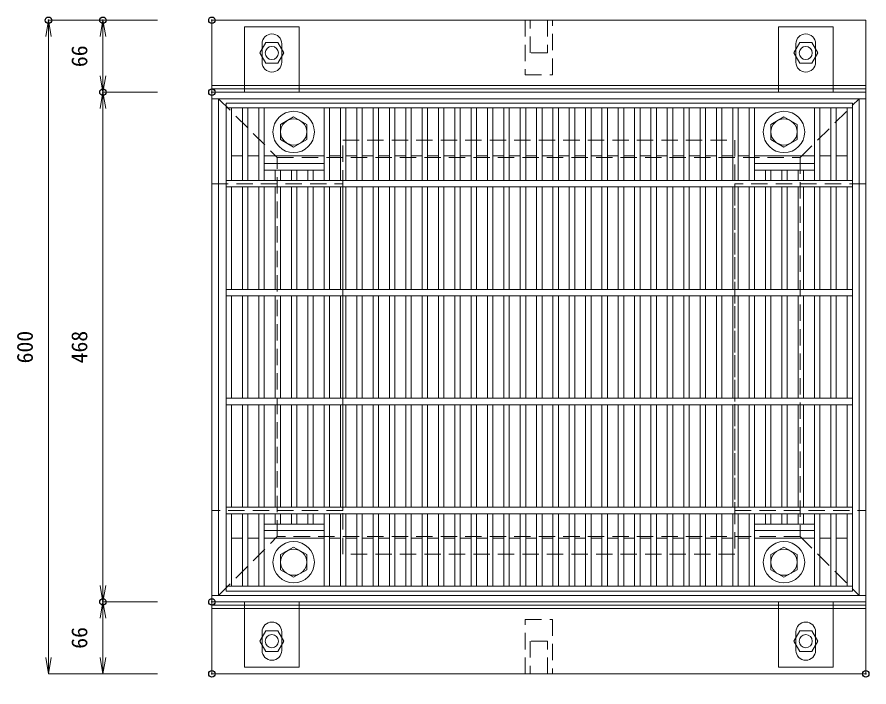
# Model space of a CAD drawing. Units: millimetres, scale not verified. Extents: x -5490 to -1600, y -210 to 2630.
# Drawn here: x -4289 to -3507, y 1626 to 2241 of the extents above; entities that cross this region are included whole.
import ezdxf
from ezdxf.enums import TextEntityAlignment as Align

# ---------------------------------------------------------------- set-up
doc = ezdxf.new("R2010")
doc.units = ezdxf.units.MM
doc.header["$LTSCALE"] = 30
doc.header["$PDMODE"] = 32
doc.header["$PDSIZE"] = 6
doc.linetypes.add('USER1', pattern=[0.75, 0.5, -0.25])
for name, color, linetype, lineweight in [('0-3_KIJUN', 7, 'Continuous', 18), ('0-5_SUNPO', 3, 'Continuous', 18), ('0-6_UKEWAKU', 4, 'Continuous', 18), ('0-7_GRE', 5, 'Continuous', 18), ('0-9__0-0_0', 7, 'Continuous', 18)]:
    doc.layers.add(name, color=color, linetype=linetype, lineweight=lineweight)
doc.layers.add('0-A__0-2_DEFPOINTS', color=7, linetype='Continuous')
doc.styles.add('ＭＳ ゴシック', font='')
doc.styles.get('ＭＳ ゴシック').set_extended_font_data('MS Gothic')

# ---------------------------------------------------------------- blocks, each defined once
blk = doc.blocks.new('_OPEN')
at = {"layer": '0-9__0-0_0'}
blk.add_line((0, 0), (-1, 0), dxfattribs=at)
blk.add_lwpolyline([(-1, 0.167), (0, 0), (-1, -0.167)], dxfattribs=at)
blk = doc.blocks.new('_D15')
at = {"layer": '0-5_SUNPO'}
for p, q in [((1330.02, 2034.93), (1280.02, 2034.93)), ((1280.02, 1983.93), (1280.02, 2019.93)), ((1330.02, 1968.93), (1280.02, 1968.93))]:
    blk.add_line(p, q, dxfattribs=at)
at = {"layer": '0-A__0-2_DEFPOINTS'}
for p in [(1280.02, 2034.93), (1380.02, 2034.93), (1380.02, 1968.93)]:
    blk.add_point(p, dxfattribs=at)
at = {"layer": '0-5_SUNPO', "xscale": 15, "yscale": 15}
for p, rotation in [((1280.02, 2034.93), 90), ((1280.02, 1968.93), 270)]:
    blk.add_blockref('_OPEN', p, dxfattribs=dict(at, rotation=rotation))
at = {"layer": '0-5_SUNPO', "color": 7, "style": 'ＭＳ ゴシック'}
blk.add_text('66', height=14.66, rotation=90, dxfattribs=at).set_placement((1270.02, 1991.93), align=Align.BOTTOM_LEFT)
blk = doc.blocks.new('_D16')
at = {"layer": '0-5_SUNPO'}
for p, q in [((1330.02, 2568.93), (1280.02, 2568.93)), ((1280.02, 2517.93), (1280.02, 2553.93)), ((1330.02, 2502.93), (1280.02, 2502.93))]:
    blk.add_line(p, q, dxfattribs=at)
at = {"layer": '0-A__0-2_DEFPOINTS'}
for p in [(1280.02, 2568.93), (1380.02, 2568.93), (1380.02, 2502.93)]:
    blk.add_point(p, dxfattribs=at)
at = {"layer": '0-5_SUNPO', "xscale": 15, "yscale": 15}
for p, rotation in [((1280.02, 2568.93), 90), ((1280.02, 2502.93), 270)]:
    blk.add_blockref('_OPEN', p, dxfattribs=dict(at, rotation=rotation))
at = {"layer": '0-5_SUNPO', "color": 7, "style": 'ＭＳ ゴシック'}
blk.add_text('66', height=14.66, rotation=90, dxfattribs=at).set_placement((1270.02, 2525.93), align=Align.BOTTOM_LEFT)
blk = doc.blocks.new('_D17')
at = {"layer": '0-5_SUNPO'}
for p, q in [((1330.02, 2568.93), (1230.02, 2568.93)), ((1230.02, 1983.93), (1230.02, 2553.93)), ((1330.02, 1968.93), (1230.02, 1968.93))]:
    blk.add_line(p, q, dxfattribs=at)
at = {"layer": '0-A__0-2_DEFPOINTS'}
for p in [(1230.02, 2568.93), (1380.02, 2568.93), (1380.02, 1968.93)]:
    blk.add_point(p, dxfattribs=at)
at = {"layer": '0-5_SUNPO', "xscale": 15, "yscale": 15}
for p, rotation in [((1230.02, 2568.93), 90), ((1230.02, 1968.93), 270)]:
    blk.add_blockref('_OPEN', p, dxfattribs=dict(at, rotation=rotation))
at = {"layer": '0-5_SUNPO', "color": 7, "style": 'ＭＳ ゴシック'}
blk.add_text('600', height=14.66, rotation=90, dxfattribs=at).set_placement((1220.02, 2253.93), align=Align.BOTTOM_LEFT)
blk = doc.blocks.new('_D18')
at = {"layer": '0-5_SUNPO'}
for p, q in [((1330.02, 2502.93), (1280.02, 2502.93)), ((1280.02, 2049.93), (1280.02, 2487.93)), ((1330.02, 2034.93), (1280.02, 2034.93))]:
    blk.add_line(p, q, dxfattribs=at)
at = {"layer": '0-A__0-2_DEFPOINTS'}
for p in [(1280.02, 2502.93), (1380.02, 2502.93), (1380.02, 2034.93)]:
    blk.add_point(p, dxfattribs=at)
at = {"layer": '0-5_SUNPO', "xscale": 15, "yscale": 15}
for p, rotation in [((1280.02, 2502.93), 90), ((1280.02, 2034.93), 270)]:
    blk.add_blockref('_OPEN', p, dxfattribs=dict(at, rotation=rotation))
at = {"layer": '0-5_SUNPO', "color": 7, "style": 'ＭＳ ゴシック'}
blk.add_text('468', height=14.66, rotation=90, dxfattribs=at).set_placement((1270.02, 2253.93), align=Align.BOTTOM_LEFT)
blk = doc.blocks.new('_D20')
at = {"layer": '0-5_SUNPO'}
for p, q in [((1380.02, 1918.93), (1380.02, 1868.93)), ((1980.02, 1918.93), (1980.02, 1868.93)), ((1395.02, 1868.93), (1965.02, 1868.93))]:
    blk.add_line(p, q, dxfattribs=at)
at = {"layer": '0-A__0-2_DEFPOINTS'}
for p in [(1380.02, 1968.93), (1980.02, 1968.93), (1980.02, 1868.93)]:
    blk.add_point(p, dxfattribs=at)
at = {"layer": '0-5_SUNPO', "xscale": 15, "yscale": 15, "rotation": 180}
blk.add_blockref('_OPEN', (1380.02, 1868.93), dxfattribs=at)
at = {"layer": '0-5_SUNPO', "xscale": 15, "yscale": 15}
blk.add_blockref('_OPEN', (1980.02, 1868.93), dxfattribs=at)
at = {"layer": '0-5_SUNPO', "color": 7, "style": 'ＭＳ ゴシック'}
blk.add_text('600', height=14.66, dxfattribs=at).set_placement((1665.02, 1878.93), align=Align.BOTTOM_LEFT)
blk = doc.blocks.new('M16_insert_dan')
at = {"layer": '0-3_KIJUN', "color": 3, "linetype": 'USER1'}
for points in [[(0, -12.5), (-50, -12.5), (-50, 12.5), (0, 12.5)], [(0, 8), (-30, 8), (-30, -8), (0, -8)]]:
    blk.add_lwpolyline(points, close=True, dxfattribs=at)
blk = doc.blocks.new('A$C3F710FC6')
at = {"layer": '0-7_GRE'}
for p, q in [((0, 448), (575, 448)), ((0, 443.5), (0, 448)), ((0, 448), (575, 448)), ((0, 0), (0, 448)), ((575, 443.5), (575, 448)), ((575, 0), (575, 448)), ((0, 443.5), (575, 443.5)), ((0, 377), (0, 443.5)), ((5, 377), (5, 443.5)), ((15, 377), (15, 443.5)), ((20, 377), (20, 443.5)), ((30, 377), (30, 443.5)), ((35, 377), (35, 443.5)), ((90, 377), (90, 443.5)), ((95, 377), (95, 443.5)), ((105, 377), (105, 443.5)), ((110, 377), (110, 443.5)), ((120, 377), (120, 443.5)), ((125, 377), (125, 443.5)), ((135, 377), (135, 443.5)), ((140, 377), (140, 443.5)), ((150, 377), (150, 443.5)), ((155, 377), (155, 443.5)), ((165, 377), (165, 443.5)), ((170, 377), (170, 443.5)), ((180, 377), (180, 443.5)), ((185, 377), (185, 443.5)), ((195, 377), (195, 443.5)), ((200, 377), (200, 443.5)), ((210, 377), (210, 443.5)), ((215, 377), (215, 443.5)), ((225, 377), (225, 443.5)), ((230, 377), (230, 443.5)), ((240, 377), (240, 443.5)), ((245, 377), (245, 443.5)), ((255, 377), (255, 443.5)), ((260, 377), (260, 443.5)), ((270, 377), (270, 443.5)), ((275, 377), (275, 443.5)), ((285, 377), (285, 443.5)), ((290, 377), (290, 443.5)), ((300, 377), (300, 443.5)), ((305, 377), (305, 443.5)), ((315, 377), (315, 443.5)), ((320, 377), (320, 443.5)), ((330, 377), (330, 443.5)), ((335, 377), (335, 443.5)), ((345, 377), (345, 443.5)), ((350, 377), (350, 443.5)), ((360, 377), (360, 443.5)), ((365, 377), (365, 443.5)), ((375, 377), (375, 443.5)), ((380, 377), (380, 443.5)), ((390, 377), (390, 443.5)), ((395, 377), (395, 443.5)), ((405, 377), (405, 443.5)), ((410, 377), (410, 443.5)), ((420, 377), (420, 443.5)), ((425, 377), (425, 443.5)), ((435, 377), (435, 443.5)), ((440, 377), (440, 443.5)), ((450, 377), (450, 443.5)), ((455, 377), (455, 443.5)), ((465, 377), (465, 443.5)), ((470, 377), (470, 443.5)), ((480, 377), (480, 443.5)), ((485, 377), (485, 443.5)), ((540, 377), (540, 443.5)), ((545, 377), (545, 443.5)), ((555, 377), (555, 443.5)), ((560, 377), (560, 443.5)), ((570, 377), (570, 443.5)), ((575, 377), (575, 443.5)), ((5, 399.5), (15, 399.5)), ((20, 399.5), (30, 399.5)), ((35, 399.5), (90, 399.5)), ((95, 399.5), (105, 399.5)), ((110, 399.5), (120, 399.5)), ((125, 399.5), (135, 399.5)), ((140, 399.5), (150, 399.5)), ((155, 399.5), (165, 399.5)), ((170, 399.5), (180, 399.5)), ((185, 399.5), (195, 399.5)), ((200, 399.5), (210, 399.5)), ((215, 399.5), (225, 399.5)), ((230, 399.5), (240, 399.5)), ((245, 399.5), (255, 399.5)), ((260, 399.5), (270, 399.5)), ((275, 399.5), (285, 399.5)), ((290, 399.5), (300, 399.5)), ((305, 399.5), (315, 399.5)), ((320, 399.5), (330, 399.5)), ((335, 399.5), (345, 399.5)), ((350, 399.5), (360, 399.5)), ((365, 399.5), (375, 399.5)), ((380, 399.5), (390, 399.5)), ((395, 399.5), (405, 399.5)), ((410, 399.5), (420, 399.5)), ((425, 399.5), (435, 399.5)), ((440, 399.5), (450, 399.5)), ((455, 399.5), (465, 399.5)), ((470, 399.5), (480, 399.5)), ((485, 399.5), (540, 399.5)), ((545, 399.5), (555, 399.5)), ((560, 399.5), (570, 399.5)), ((35, 392.5), (90, 392.5)), ((485, 392.5), (540, 392.5)), ((35, 386.5), (90, 386.5)), ((45, 377), (45, 386.5)), ((50, 377), (50, 386.5)), ((60, 377), (60, 386.5)), ((65, 377), (65, 386.5)), ((75, 377), (75, 386.5)), ((80, 377), (80, 386.5)), ((485, 386.5), (540, 386.5)), ((495, 377), (495, 386.5)), ((500, 377), (500, 386.5)), ((510, 377), (510, 386.5)), ((515, 377), (515, 386.5)), ((525, 377), (525, 386.5)), ((530, 377), (530, 386.5)), ((0, 377), (575, 377)), ((0, 371), (0, 377)), ((575, 371), (575, 377)), ((0, 371), (575, 371)), ((0, 277), (0, 371)), ((5, 277), (5, 371)), ((15, 277), (15, 371)), ((20, 277), (20, 371)), ((30, 277), (30, 371)), ((35, 277), (35, 371)), ((45, 277), (45, 371)), ((50, 277), (50, 371)), ((60, 277), (60, 371)), ((65, 277), (65, 371)), ((75, 277), (75, 371)), ((80, 277), (80, 371)), ((90, 277), (90, 371)), ((95, 277), (95, 371)), ((105, 277), (105, 371)), ((110, 277), (110, 371)), ((120, 277), (120, 371)), ((125, 277), (125, 371)), ((135, 277), (135, 371)), ((140, 277), (140, 371)), ((150, 277), (150, 371)), ((155, 277), (155, 371)), ((165, 277), (165, 371)), ((170, 277), (170, 371)), ((180, 277), (180, 371)), ((185, 277), (185, 371)), ((195, 277), (195, 371)), ((200, 277), (200, 371)), ((210, 277), (210, 371)), ((215, 277), (215, 371)), ((225, 277), (225, 371)), ((230, 277), (230, 371)), ((240, 277), (240, 371)), ((245, 277), (245, 371)), ((255, 277), (255, 371)), ((260, 277), (260, 371)), ((270, 277), (270, 371)), ((275, 277), (275, 371)), ((285, 277), (285, 371)), ((290, 277), (290, 371)), ((300, 277), (300, 371)), ((305, 277), (305, 371)), ((315, 277), (315, 371)), ((320, 277), (320, 371)), ((330, 277), (330, 371)), ((335, 277), (335, 371)), ((345, 277), (345, 371)), ((350, 277), (350, 371)), ((360, 277), (360, 371)), ((365, 277), (365, 371)), ((375, 277), (375, 371)), ((380, 277), (380, 371)), ((390, 277), (390, 371)), ((395, 277), (395, 371)), ((405, 277), (405, 371)), ((410, 277), (410, 371)), ((420, 277), (420, 371)), ((425, 277), (425, 371)), ((435, 277), (435, 371)), ((440, 277), (440, 371)), ((450, 277), (450, 371)), ((455, 277), (455, 371)), ((465, 277), (465, 371)), ((470, 277), (470, 371)), ((480, 277), (480, 371)), ((485, 277), (485, 371)), ((495, 277), (495, 371)), ((500, 277), (500, 371)), ((510, 277), (510, 371)), ((515, 277), (515, 371)), ((525, 277), (525, 371)), ((530, 277), (530, 371)), ((540, 277), (540, 371)), ((545, 277), (545, 371)), ((555, 277), (555, 371)), ((560, 277), (560, 371)), ((570, 277), (570, 371)), ((575, 277), (575, 371)), ((0, 277), (575, 277)), ((0, 271), (0, 277)), ((575, 271), (575, 277)), ((0, 271), (575, 271)), ((0, 177), (0, 271)), ((5, 177), (5, 271)), ((15, 177), (15, 271)), ((20, 177), (20, 271)), ((30, 177), (30, 271)), ((35, 177), (35, 271)), ((45, 177), (45, 271)), ((50, 177), (50, 271)), ((60, 177), (60, 271)), ((65, 177), (65, 271)), ((75, 177), (75, 271)), ((80, 177), (80, 271)), ((90, 177), (90, 271)), ((95, 177), (95, 271)), ((105, 177), (105, 271)), ((110, 177), (110, 271)), ((120, 177), (120, 271)), ((125, 177), (125, 271)), ((135, 177), (135, 271)), ((140, 177), (140, 271)), ((150, 177), (150, 271)), ((155, 177), (155, 271)), ((165, 177), (165, 271)), ((170, 177), (170, 271)), ((180, 177), (180, 271)), ((185, 177), (185, 271)), ((195, 177), (195, 271)), ((200, 177), (200, 271)), ((210, 177), (210, 271)), ((215, 177), (215, 271)), ((225, 177), (225, 271)), ((230, 177), (230, 271)), ((240, 177), (240, 271)), ((245, 177), (245, 271)), ((255, 177), (255, 271)), ((260, 177), (260, 271)), ((270, 177), (270, 271)), ((275, 177), (275, 271)), ((285, 177), (285, 271)), ((290, 177), (290, 271)), ((300, 177), (300, 271)), ((305, 177), (305, 271)), ((315, 177), (315, 271)), ((320, 177), (320, 271)), ((330, 177), (330, 271)), ((335, 177), (335, 271)), ((345, 177), (345, 271)), ((350, 177), (350, 271)), ((360, 177), (360, 271)), ((365, 177), (365, 271)), ((375, 177), (375, 271)), ((380, 177), (380, 271)), ((390, 177), (390, 271)), ((395, 177), (395, 271)), ((405, 177), (405, 271)), ((410, 177), (410, 271)), ((420, 177), (420, 271)), ((425, 177), (425, 271)), ((435, 177), (435, 271)), ((440, 177), (440, 271)), ((450, 177), (450, 271)), ((455, 177), (455, 271)), ((465, 177), (465, 271)), ((470, 177), (470, 271)), ((480, 177), (480, 271)), ((485, 177), (485, 271)), ((495, 177), (495, 271)), ((500, 177), (500, 271)), ((510, 177), (510, 271)), ((515, 177), (515, 271)), ((525, 177), (525, 271)), ((530, 177), (530, 271)), ((540, 177), (540, 271)), ((545, 177), (545, 271)), ((555, 177), (555, 271)), ((560, 177), (560, 271)), ((570, 177), (570, 271)), ((575, 177), (575, 271)), ((0, 177), (575, 177)), ((0, 171), (0, 177)), ((575, 171), (575, 177)), ((0, 171), (575, 171)), ((0, 77), (0, 171)), ((5, 77), (5, 171)), ((15, 77), (15, 171)), ((20, 77), (20, 171)), ((30, 77), (30, 171)), ((35, 77), (35, 171)), ((45, 77), (45, 171)), ((50, 77), (50, 171)), ((60, 77), (60, 171)), ((65, 77), (65, 171)), ((75, 77), (75, 171)), ((80, 77), (80, 171)), ((90, 77), (90, 171)), ((95, 77), (95, 171)), ((105, 77), (105, 171)), ((110, 77), (110, 171)), ((120, 77), (120, 171)), ((125, 77), (125, 171)), ((135, 77), (135, 171)), ((140, 77), (140, 171)), ((150, 77), (150, 171)), ((155, 77), (155, 171)), ((165, 77), (165, 171)), ((170, 77), (170, 171)), ((180, 77), (180, 171)), ((185, 77), (185, 171)), ((195, 77), (195, 171)), ((200, 77), (200, 171)), ((210, 77), (210, 171)), ((215, 77), (215, 171)), ((225, 77), (225, 171)), ((230, 77), (230, 171)), ((240, 77), (240, 171)), ((245, 77), (245, 171)), ((255, 77), (255, 171)), ((260, 77), (260, 171)), ((270, 77), (270, 171)), ((275, 77), (275, 171)), ((285, 77), (285, 171)), ((290, 77), (290, 171)), ((300, 77), (300, 171)), ((305, 77), (305, 171)), ((315, 77), (315, 171)), ((320, 77), (320, 171)), ((330, 77), (330, 171)), ((335, 77), (335, 171)), ((345, 77), (345, 171)), ((350, 77), (350, 171)), ((360, 77), (360, 171)), ((365, 77), (365, 171)), ((375, 77), (375, 171)), ((380, 77), (380, 171)), ((390, 77), (390, 171)), ((395, 77), (395, 171)), ((405, 77), (405, 171)), ((410, 77), (410, 171)), ((420, 77), (420, 171)), ((425, 77), (425, 171)), ((435, 77), (435, 171)), ((440, 77), (440, 171)), ((450, 77), (450, 171)), ((455, 77), (455, 171)), ((465, 77), (465, 171)), ((470, 77), (470, 171)), ((480, 77), (480, 171)), ((485, 77), (485, 171)), ((495, 77), (495, 171)), ((500, 77), (500, 171)), ((510, 77), (510, 171)), ((515, 77), (515, 171)), ((525, 77), (525, 171)), ((530, 77), (530, 171)), ((540, 77), (540, 171)), ((545, 77), (545, 171)), ((555, 77), (555, 171)), ((560, 77), (560, 171)), ((570, 77), (570, 171)), ((575, 77), (575, 171)), ((0, 77), (575, 77)), ((0, 71), (0, 77)), ((0, 71), (575, 71)), ((0, 4.5), (0, 71)), ((5, 4.5), (5, 71)), ((15, 4.5), (15, 71)), ((20, 4.5), (20, 71)), ((30, 4.5), (30, 71)), ((35, 4.5), (35, 71)), ((45, 61.5), (45, 71)), ((50, 61.5), (50, 71)), ((60, 61.5), (60, 71)), ((65, 61.5), (65, 71)), ((75, 61.5), (75, 71)), ((80, 61.5), (80, 71)), ((90, 4.5), (90, 71)), ((95, 4.5), (95, 71)), ((105, 4.5), (105, 71)), ((110, 4.5), (110, 71)), ((120, 4.5), (120, 71)), ((125, 4.5), (125, 71)), ((135, 4.5), (135, 71)), ((140, 4.5), (140, 71)), ((150, 4.5), (150, 71)), ((155, 4.5), (155, 71)), ((165, 4.5), (165, 71)), ((170, 4.5), (170, 71)), ((180, 4.5), (180, 71)), ((185, 4.5), (185, 71)), ((195, 4.5), (195, 71)), ((200, 4.5), (200, 71)), ((210, 4.5), (210, 71)), ((215, 4.5), (215, 71)), ((225, 4.5), (225, 71)), ((230, 4.5), (230, 71)), ((240, 4.5), (240, 71)), ((245, 4.5), (245, 71)), ((255, 4.5), (255, 71)), ((260, 4.5), (260, 71)), ((270, 4.5), (270, 71)), ((275, 4.5), (275, 71)), ((285, 4.5), (285, 71)), ((290, 4.5), (290, 71)), ((300, 4.5), (300, 71)), ((305, 4.5), (305, 71)), ((315, 4.5), (315, 71)), ((320, 4.5), (320, 71)), ((330, 4.5), (330, 71)), ((335, 4.5), (335, 71)), ((345, 4.5), (345, 71)), ((350, 4.5), (350, 71)), ((360, 4.5), (360, 71)), ((365, 4.5), (365, 71)), ((375, 4.5), (375, 71)), ((380, 4.5), (380, 71)), ((390, 4.5), (390, 71)), ((395, 4.5), (395, 71)), ((405, 4.5), (405, 71)), ((410, 4.5), (410, 71)), ((420, 4.5), (420, 71)), ((425, 4.5), (425, 71)), ((435, 4.5), (435, 71)), ((440, 4.5), (440, 71)), ((450, 4.5), (450, 71)), ((455, 4.5), (455, 71)), ((465, 4.5), (465, 71)), ((470, 4.5), (470, 71)), ((480, 4.5), (480, 71)), ((485, 4.5), (485, 71)), ((495, 61.5), (495, 71)), ((500, 61.5), (500, 71)), ((510, 61.5), (510, 71)), ((515, 61.5), (515, 71)), ((525, 61.5), (525, 71)), ((530, 61.5), (530, 71)), ((540, 4.5), (540, 71)), ((545, 4.5), (545, 71)), ((555, 4.5), (555, 71)), ((560, 4.5), (560, 71)), ((570, 4.5), (570, 71)), ((575, 71), (575, 77)), ((575, 4.5), (575, 71)), ((35, 61.5), (90, 61.5)), ((35, 55.5), (90, 55.5)), ((485, 61.5), (540, 61.5)), ((485, 55.5), (540, 55.5)), ((5, 48.5), (15, 48.5)), ((20, 48.5), (30, 48.5)), ((35, 48.5), (90, 48.5)), ((95, 48.5), (105, 48.5)), ((110, 48.5), (120, 48.5)), ((125, 48.5), (135, 48.5)), ((140, 48.5), (150, 48.5)), ((155, 48.5), (165, 48.5)), ((170, 48.5), (180, 48.5)), ((185, 48.5), (195, 48.5)), ((200, 48.5), (210, 48.5)), ((215, 48.5), (225, 48.5)), ((230, 48.5), (240, 48.5)), ((245, 48.5), (255, 48.5)), ((260, 48.5), (270, 48.5)), ((275, 48.5), (285, 48.5)), ((290, 48.5), (300, 48.5)), ((305, 48.5), (315, 48.5)), ((320, 48.5), (330, 48.5)), ((335, 48.5), (345, 48.5)), ((350, 48.5), (360, 48.5)), ((365, 48.5), (375, 48.5)), ((380, 48.5), (390, 48.5)), ((395, 48.5), (405, 48.5)), ((410, 48.5), (420, 48.5)), ((425, 48.5), (435, 48.5)), ((440, 48.5), (450, 48.5)), ((455, 48.5), (465, 48.5)), ((470, 48.5), (480, 48.5)), ((485, 48.5), (540, 48.5)), ((545, 48.5), (555, 48.5)), ((560, 48.5), (570, 48.5)), ((0, 4.5), (575, 4.5)), ((0, 0), (0, 4.5)), ((0, 0), (575, 0)), ((0, 0), (575, 0)), ((575, 0), (575, 4.5))]:
    blk.add_line(p, q, dxfattribs=at)
for points in [[(62.06, 435.36), (50.06, 428.43), (50.06, 414.57), (62.06, 407.64), (74.06, 414.57), (74.06, 428.43)], [(512.06, 435.36), (500.06, 428.43), (500.06, 414.57), (512.06, 407.64), (524.06, 414.57), (524.06, 428.43)], [(62.06, 12.64), (50.06, 19.57), (50.06, 33.43), (62.06, 40.36), (74.06, 33.43), (74.06, 19.57)], [(512.06, 40.36), (500.06, 33.43), (500.06, 19.57), (512.06, 12.64), (524.06, 19.57), (524.06, 33.43)]]:
    blk.add_lwpolyline(points, close=True, dxfattribs=at)
for centre, radius in [((62.06, 421.5), 19), ((512.06, 421.5), 19), ((62.06, 421.5), 12), ((512.06, 421.5), 12), ((62.06, 26.5), 19), ((512.06, 26.5), 19), ((62.06, 26.5), 12), ((512.06, 26.5), 12)]:
    blk.add_circle(centre, radius, dxfattribs=at)
blk = doc.blocks.new('A$C679057CA')
at = {"layer": '0-6_UKEWAKU'}
for p, q in [((30, 528), (30, 468)), ((30, 528), (80, 528)), ((80, 528), (80, 468)), ((570, 528), (570, 468)), ((46, 495.5), (46, 512.5)), ((64, 495.5), (64, 512.5)), ((536, 495.5), (536, 512.5)), ((554, 495.5), (554, 512.5)), ((30, 474), (80, 474)), ((570, 474), (520, 474)), ((0, 468), (0, 0)), ((0, 462), (600, 462)), ((6, 6), (6, 462)), ((594, 462), (594, 6)), ((600, 6), (0, 6)), ((30, -60), (30, 0)), ((80, -60), (80, 0)), ((520, -60), (520, 0)), ((570, -60), (570, 0)), ((30, -6), (80, -6)), ((570, -6), (520, -6)), ((46, -44.5), (46, -27.5)), ((64, -44.5), (64, -27.5)), ((536, -44.5), (536, -27.5)), ((554, -44.5), (554, -27.5)), ((30, -60), (80, -60)), ((570, -60), (520, -60))]:
    blk.add_line(p, q, dxfattribs=at)
at = {"layer": '0-6_UKEWAKU', "linetype": 'USER1'}
for p, q in [((6, 462), (60, 408)), ((540, 408), (594, 462)), ((60, 408), (540, 408)), ((60, 60), (60, 408)), ((540, 408), (540, 60)), ((6, 6), (60, 60)), ((540, 60), (60, 60)), ((540, 60), (594, 6))]:
    blk.add_line(p, q, dxfattribs=at)
at = {"layer": '0-6_UKEWAKU'}
for points in [[(570, 528), (520, 528), (520, 468)], [(0, 468), (600, 468), (600, 0), (0, 0)]]:
    blk.add_lwpolyline(points, dxfattribs=at)
for centre, start, end in [((55, 512.5), 0, 180), ((545, 512.5), 0, 180), ((55, 495.5), 180, 0), ((545, 495.5), 180, 0), ((55, -27.5), 0, 180), ((545, -27.5), 0, 180), ((55, -44.5), 180, 0), ((545, -44.5), 180, 0)]:
    blk.add_arc(centre, 9, start, end, dxfattribs=at)

msp = doc.modelspace()

# ---------------------------------------------------------------- linework, layer by layer
at = {"layer": '0-3_KIJUN'}
for points in [[(-4109.99, 1637.71), (-3509.99, 1637.71), (-3509.99, 2237.71), (-4109.99, 2237.71)], [(-3509.99, 2177.71), (-4109.99, 2177.71), (-4109.99, 2174.71), (-3509.99, 2174.71)], [(-3509.99, 1697.71), (-4109.99, 1697.71), (-4109.99, 1700.71), (-3509.99, 1700.71)]]:
    msp.add_lwpolyline(points, close=True, dxfattribs=at)
at = {"layer": '0-3_KIJUN', "linetype": 'USER1'}
msp.add_lwpolyline([(-3989.99, 2127.71), (-3629.99, 2127.71), (-3629.99, 1747.71), (-3989.99, 1747.71)], close=True, dxfattribs=at)
for points in [[(-4109.99, 2087.71), (-3989.99, 2087.71), (-3989.99, 1787.71), (-4109.99, 1787.71)], [(-3509.99, 2087.71), (-3629.99, 2087.71), (-3629.99, 1787.71), (-3509.99, 1787.71)]]:
    msp.add_lwpolyline(points, dxfattribs=at)
at = {"layer": '0-3_KIJUN'}
for centre in [(-4054.99, 2207.71), (-3564.99, 2207.71), (-4054.99, 1667.71), (-3564.99, 1667.71)]:
    msp.add_circle(centre, 6, dxfattribs=at)
at = {"layer": '0-7_GRE'}
for points in [[(-4060.47, 2217.2), (-4065.94, 2207.71), (-4060.47, 2198.23), (-4049.52, 2198.23), (-4044.04, 2207.71), (-4049.52, 2217.2)], [(-3570.47, 2217.2), (-3575.94, 2207.71), (-3570.47, 2198.23), (-3559.52, 2198.23), (-3554.04, 2207.71), (-3559.52, 2217.2)], [(-4060.47, 1677.2), (-4065.94, 1667.71), (-4060.47, 1658.23), (-4049.52, 1658.23), (-4044.04, 1667.71), (-4049.52, 1677.2)], [(-3570.47, 1677.2), (-3575.94, 1667.71), (-3570.47, 1658.23), (-3559.52, 1658.23), (-3554.04, 1667.71), (-3559.52, 1677.2)]]:
    msp.add_lwpolyline(points, close=True, dxfattribs=at)

# ---------------------------------------------------------------- block references
at = {"layer": '0-3_KIJUN', "xscale": -1, "rotation": 270}
msp.add_blockref('M16_insert_dan', (-3809.99, 2237.71), dxfattribs=at)
at = {"layer": '0-3_KIJUN', "rotation": 270}
msp.add_blockref('M16_insert_dan', (-3809.99, 1637.71), dxfattribs=at)
at = {"layer": '0-5_SUNPO'}
for name in ['_D17', '_D16', '_D18', '_D15', '_D20']:
    msp.add_blockref(name, (-5490.01, -331.21), dxfattribs=at)
at = {"layer": '0-6_UKEWAKU'}
msp.add_blockref('A$C679057CA', (-4109.99, 1703.71), dxfattribs=at)
at = {"layer": '0-7_GRE'}
msp.add_blockref('A$C3F710FC6', (-4097.05, 1713.71), dxfattribs=at)

doc.saveas('drawing.dxf')
